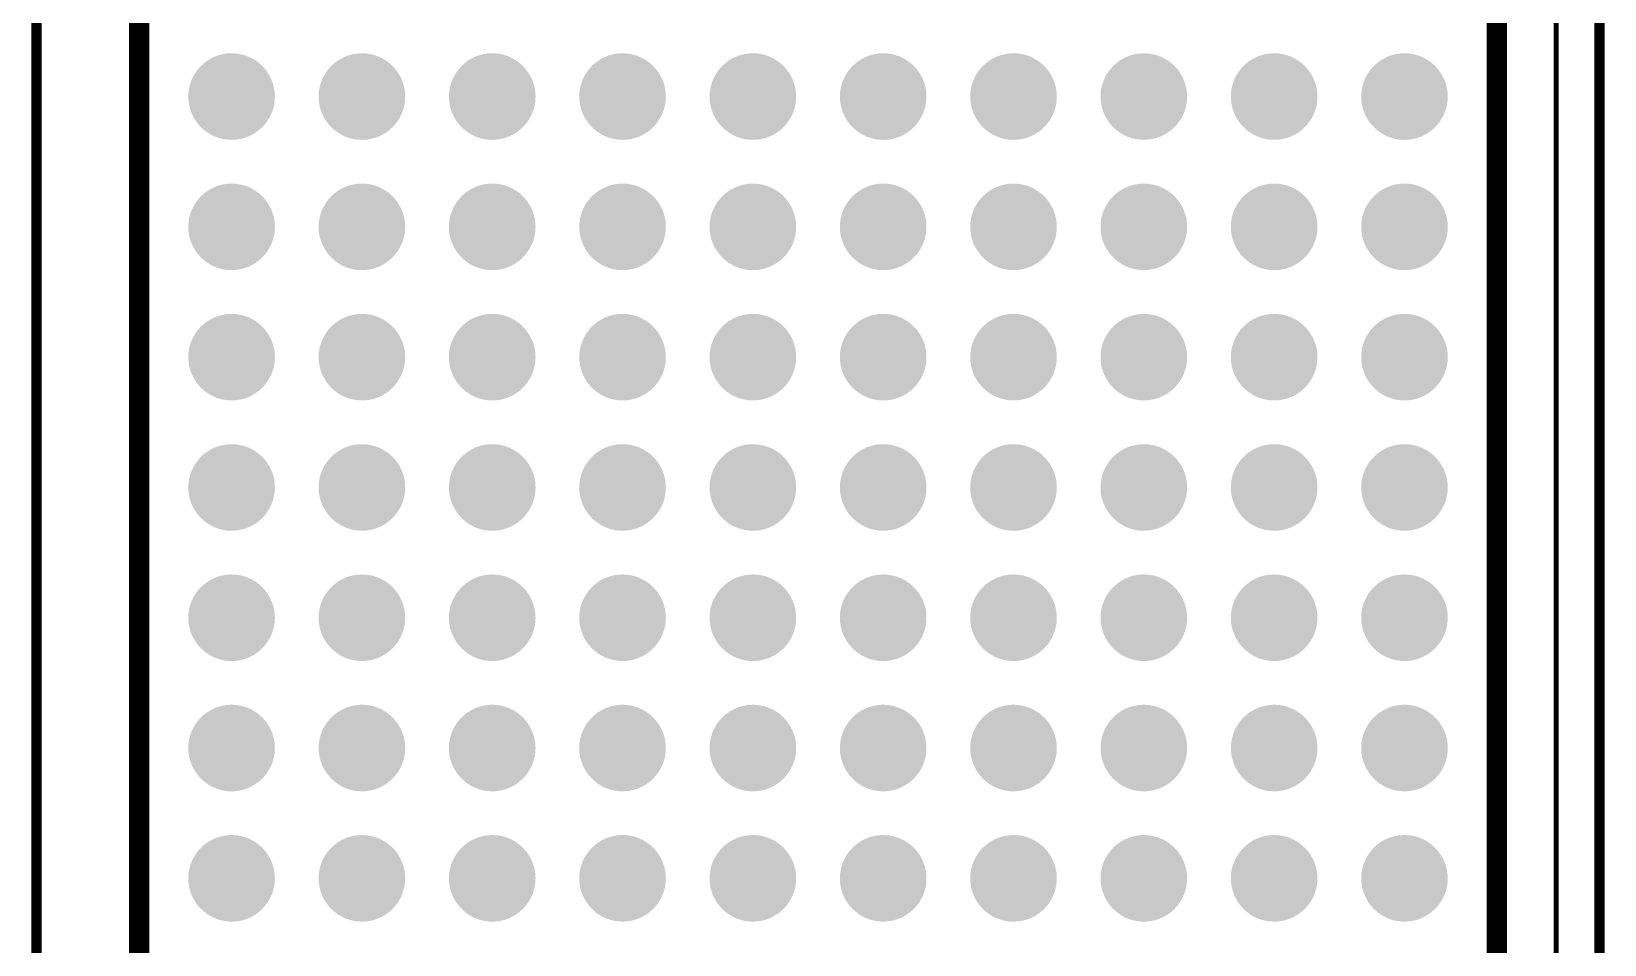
# Model space of a CAD drawing. Header units: inches. Extents: x -7 to 179, y 0 to 152.
# Drawn here: x 163.7 to 179.03, y 52.17 to 61.07 of the extents above; entities that cross this region are included whole.
import ezdxf

# ---------------------------------------------------------------- set-up
doc = ezdxf.new("R2010")
doc.units = ezdxf.units.IN
for name, color, linetype in [('Keep-Out Layer', 6, 'Continuous'), ('Mechanical 13', 56, 'Continuous'), ('Mechanical 15', 56, 'Continuous'), ('TOP', 1, 'Continuous'), ('Top Overlay', 2, 'Continuous'), ('Top Paste', 8, 'Continuous'), ('Top Solder', 216, 'Continuous')]:
    doc.layers.add(name, color=color, linetype=linetype)

msp = doc.modelspace()

# ---------------------------------------------------------------- hatches: boundary and pattern name
at = {"layer": 'TOP'}
h = msp.add_hatch(color=1, dxfattribs=at)
edge = h.paths.add_edge_path()
edge.add_arc((165.654, 60.432), 0.32, 0, 360)
h = msp.add_hatch(color=1, dxfattribs=at)
edge = h.paths.add_edge_path()
edge.add_arc((166.924, 60.432), 0.32, 0, 360)
h = msp.add_hatch(color=1, dxfattribs=at)
edge = h.paths.add_edge_path()
edge.add_arc((168.194, 60.432), 0.32, 0, 360)
h = msp.add_hatch(color=1, dxfattribs=at)
edge = h.paths.add_edge_path()
edge.add_arc((169.464, 60.432), 0.32, 0, 360)
h = msp.add_hatch(color=1, dxfattribs=at)
edge = h.paths.add_edge_path()
edge.add_arc((170.734, 60.432), 0.32, 0, 360)
h = msp.add_hatch(color=1, dxfattribs=at)
edge = h.paths.add_edge_path()
edge.add_arc((172.004, 60.432), 0.32, 0, 360)
h = msp.add_hatch(color=1, dxfattribs=at)
edge = h.paths.add_edge_path()
edge.add_arc((173.274, 60.432), 0.32, 0, 360)
h = msp.add_hatch(color=1, dxfattribs=at)
edge = h.paths.add_edge_path()
edge.add_arc((174.544, 60.432), 0.32, 0, 360)
h = msp.add_hatch(color=1, dxfattribs=at)
edge = h.paths.add_edge_path()
edge.add_arc((175.814, 60.432), 0.32, 0, 360)
h = msp.add_hatch(color=1, dxfattribs=at)
edge = h.paths.add_edge_path()
edge.add_arc((177.084, 60.432), 0.32, 0, 360)
h = msp.add_hatch(color=1, dxfattribs=at)
edge = h.paths.add_edge_path()
edge.add_arc((165.654, 59.162), 0.32, 0, 360)
h = msp.add_hatch(color=1, dxfattribs=at)
edge = h.paths.add_edge_path()
edge.add_arc((166.924, 59.162), 0.32, 0, 360)
h = msp.add_hatch(color=1, dxfattribs=at)
edge = h.paths.add_edge_path()
edge.add_arc((168.194, 59.162), 0.32, 0, 360)
h = msp.add_hatch(color=1, dxfattribs=at)
edge = h.paths.add_edge_path()
edge.add_arc((169.464, 59.162), 0.32, 0, 360)
h = msp.add_hatch(color=1, dxfattribs=at)
edge = h.paths.add_edge_path()
edge.add_arc((170.734, 59.162), 0.32, 0, 360)
h = msp.add_hatch(color=1, dxfattribs=at)
edge = h.paths.add_edge_path()
edge.add_arc((172.004, 59.162), 0.32, 0, 360)
h = msp.add_hatch(color=1, dxfattribs=at)
edge = h.paths.add_edge_path()
edge.add_arc((173.274, 59.162), 0.32, 0, 360)
h = msp.add_hatch(color=1, dxfattribs=at)
edge = h.paths.add_edge_path()
edge.add_arc((174.544, 59.162), 0.32, 0, 360)
h = msp.add_hatch(color=1, dxfattribs=at)
edge = h.paths.add_edge_path()
edge.add_arc((175.814, 59.162), 0.32, 0, 360)
h = msp.add_hatch(color=1, dxfattribs=at)
edge = h.paths.add_edge_path()
edge.add_arc((177.084, 59.162), 0.32, 0, 360)
h = msp.add_hatch(color=1, dxfattribs=at)
edge = h.paths.add_edge_path()
edge.add_arc((165.654, 57.892), 0.32, 0, 360)
h = msp.add_hatch(color=1, dxfattribs=at)
edge = h.paths.add_edge_path()
edge.add_arc((166.924, 57.892), 0.32, 0, 360)
h = msp.add_hatch(color=1, dxfattribs=at)
edge = h.paths.add_edge_path()
edge.add_arc((168.194, 57.892), 0.32, 0, 360)
h = msp.add_hatch(color=1, dxfattribs=at)
edge = h.paths.add_edge_path()
edge.add_arc((169.464, 57.892), 0.32, 0, 360)
h = msp.add_hatch(color=1, dxfattribs=at)
edge = h.paths.add_edge_path()
edge.add_arc((170.734, 57.892), 0.32, 0, 360)
h = msp.add_hatch(color=1, dxfattribs=at)
edge = h.paths.add_edge_path()
edge.add_arc((172.004, 57.892), 0.32, 0, 360)
h = msp.add_hatch(color=1, dxfattribs=at)
edge = h.paths.add_edge_path()
edge.add_arc((173.274, 57.892), 0.32, 0, 360)
h = msp.add_hatch(color=1, dxfattribs=at)
edge = h.paths.add_edge_path()
edge.add_arc((174.544, 57.892), 0.32, 0, 360)
h = msp.add_hatch(color=1, dxfattribs=at)
edge = h.paths.add_edge_path()
edge.add_arc((175.814, 57.892), 0.32, 0, 360)
h = msp.add_hatch(color=1, dxfattribs=at)
edge = h.paths.add_edge_path()
edge.add_arc((177.084, 57.892), 0.32, 0, 360)
h = msp.add_hatch(color=1, dxfattribs=at)
edge = h.paths.add_edge_path()
edge.add_arc((165.654, 56.622), 0.32, 0, 360)
h = msp.add_hatch(color=1, dxfattribs=at)
edge = h.paths.add_edge_path()
edge.add_arc((166.924, 56.622), 0.32, 0, 360)
h = msp.add_hatch(color=1, dxfattribs=at)
edge = h.paths.add_edge_path()
edge.add_arc((168.194, 56.622), 0.32, 0, 360)
h = msp.add_hatch(color=1, dxfattribs=at)
edge = h.paths.add_edge_path()
edge.add_arc((169.464, 56.622), 0.32, 0, 360)
h = msp.add_hatch(color=1, dxfattribs=at)
edge = h.paths.add_edge_path()
edge.add_arc((170.734, 56.622), 0.32, 0, 360)
h = msp.add_hatch(color=1, dxfattribs=at)
edge = h.paths.add_edge_path()
edge.add_arc((172.004, 56.622), 0.32, 0, 360)
h = msp.add_hatch(color=1, dxfattribs=at)
edge = h.paths.add_edge_path()
edge.add_arc((173.274, 56.622), 0.32, 0, 360)
h = msp.add_hatch(color=1, dxfattribs=at)
edge = h.paths.add_edge_path()
edge.add_arc((174.544, 56.622), 0.32, 0, 360)
h = msp.add_hatch(color=1, dxfattribs=at)
edge = h.paths.add_edge_path()
edge.add_arc((175.814, 56.622), 0.32, 0, 360)
h = msp.add_hatch(color=1, dxfattribs=at)
edge = h.paths.add_edge_path()
edge.add_arc((177.084, 56.622), 0.32, 0, 360)
h = msp.add_hatch(color=1, dxfattribs=at)
edge = h.paths.add_edge_path()
edge.add_arc((165.654, 55.352), 0.32, 0, 360)
h = msp.add_hatch(color=1, dxfattribs=at)
edge = h.paths.add_edge_path()
edge.add_arc((166.924, 55.352), 0.32, 0, 360)
h = msp.add_hatch(color=1, dxfattribs=at)
edge = h.paths.add_edge_path()
edge.add_arc((168.194, 55.352), 0.32, 0, 360)
h = msp.add_hatch(color=1, dxfattribs=at)
edge = h.paths.add_edge_path()
edge.add_arc((169.464, 55.352), 0.32, 0, 360)
h = msp.add_hatch(color=1, dxfattribs=at)
edge = h.paths.add_edge_path()
edge.add_arc((170.734, 55.352), 0.32, 0, 360)
h = msp.add_hatch(color=1, dxfattribs=at)
edge = h.paths.add_edge_path()
edge.add_arc((172.004, 55.352), 0.32, 0, 360)
h = msp.add_hatch(color=1, dxfattribs=at)
edge = h.paths.add_edge_path()
edge.add_arc((173.274, 55.352), 0.32, 0, 360)
h = msp.add_hatch(color=1, dxfattribs=at)
edge = h.paths.add_edge_path()
edge.add_arc((174.544, 55.352), 0.32, 0, 360)
h = msp.add_hatch(color=1, dxfattribs=at)
edge = h.paths.add_edge_path()
edge.add_arc((175.814, 55.352), 0.32, 0, 360)
h = msp.add_hatch(color=1, dxfattribs=at)
edge = h.paths.add_edge_path()
edge.add_arc((177.084, 55.352), 0.32, 0, 360)
h = msp.add_hatch(color=1, dxfattribs=at)
edge = h.paths.add_edge_path()
edge.add_arc((165.654, 54.082), 0.32, 0, 360)
h = msp.add_hatch(color=1, dxfattribs=at)
edge = h.paths.add_edge_path()
edge.add_arc((166.924, 54.082), 0.32, 0, 360)
h = msp.add_hatch(color=1, dxfattribs=at)
edge = h.paths.add_edge_path()
edge.add_arc((168.194, 54.082), 0.32, 0, 360)
h = msp.add_hatch(color=1, dxfattribs=at)
edge = h.paths.add_edge_path()
edge.add_arc((169.464, 54.082), 0.32, 0, 360)
h = msp.add_hatch(color=1, dxfattribs=at)
edge = h.paths.add_edge_path()
edge.add_arc((170.734, 54.082), 0.32, 0, 360)
h = msp.add_hatch(color=1, dxfattribs=at)
edge = h.paths.add_edge_path()
edge.add_arc((172.004, 54.082), 0.32, 0, 360)
h = msp.add_hatch(color=1, dxfattribs=at)
edge = h.paths.add_edge_path()
edge.add_arc((173.274, 54.082), 0.32, 0, 360)
h = msp.add_hatch(color=1, dxfattribs=at)
edge = h.paths.add_edge_path()
edge.add_arc((174.544, 54.082), 0.32, 0, 360)
h = msp.add_hatch(color=1, dxfattribs=at)
edge = h.paths.add_edge_path()
edge.add_arc((175.814, 54.082), 0.32, 0, 360)
h = msp.add_hatch(color=1, dxfattribs=at)
edge = h.paths.add_edge_path()
edge.add_arc((177.084, 54.082), 0.32, 0, 360)
h = msp.add_hatch(color=1, dxfattribs=at)
edge = h.paths.add_edge_path()
edge.add_arc((165.654, 52.812), 0.32, 0, 360)
h = msp.add_hatch(color=1, dxfattribs=at)
edge = h.paths.add_edge_path()
edge.add_arc((166.924, 52.812), 0.32, 0, 360)
h = msp.add_hatch(color=1, dxfattribs=at)
edge = h.paths.add_edge_path()
edge.add_arc((168.194, 52.812), 0.32, 0, 360)
h = msp.add_hatch(color=1, dxfattribs=at)
edge = h.paths.add_edge_path()
edge.add_arc((169.464, 52.812), 0.32, 0, 360)
h = msp.add_hatch(color=1, dxfattribs=at)
edge = h.paths.add_edge_path()
edge.add_arc((170.734, 52.812), 0.32, 0, 360)
h = msp.add_hatch(color=1, dxfattribs=at)
edge = h.paths.add_edge_path()
edge.add_arc((172.004, 52.812), 0.32, 0, 360)
h = msp.add_hatch(color=1, dxfattribs=at)
edge = h.paths.add_edge_path()
edge.add_arc((173.274, 52.812), 0.32, 0, 360)
h = msp.add_hatch(color=1, dxfattribs=at)
edge = h.paths.add_edge_path()
edge.add_arc((174.544, 52.812), 0.32, 0, 360)
h = msp.add_hatch(color=1, dxfattribs=at)
edge = h.paths.add_edge_path()
edge.add_arc((175.814, 52.812), 0.32, 0, 360)
h = msp.add_hatch(color=1, dxfattribs=at)
edge = h.paths.add_edge_path()
edge.add_arc((177.084, 52.812), 0.32, 0, 360)
at = {"layer": 'Top Paste'}
h = msp.add_hatch(color=8, dxfattribs=at)
edge = h.paths.add_edge_path()
edge.add_arc((165.654, 60.432), 0.32, 0, 360)
h = msp.add_hatch(color=8, dxfattribs=at)
edge = h.paths.add_edge_path()
edge.add_arc((166.924, 60.432), 0.32, 0, 360)
h = msp.add_hatch(color=8, dxfattribs=at)
edge = h.paths.add_edge_path()
edge.add_arc((168.194, 60.432), 0.32, 0, 360)
h = msp.add_hatch(color=8, dxfattribs=at)
edge = h.paths.add_edge_path()
edge.add_arc((169.464, 60.432), 0.32, 0, 360)
h = msp.add_hatch(color=8, dxfattribs=at)
edge = h.paths.add_edge_path()
edge.add_arc((170.734, 60.432), 0.32, 0, 360)
h = msp.add_hatch(color=8, dxfattribs=at)
edge = h.paths.add_edge_path()
edge.add_arc((172.004, 60.432), 0.32, 0, 360)
h = msp.add_hatch(color=8, dxfattribs=at)
edge = h.paths.add_edge_path()
edge.add_arc((173.274, 60.432), 0.32, 0, 360)
h = msp.add_hatch(color=8, dxfattribs=at)
edge = h.paths.add_edge_path()
edge.add_arc((174.544, 60.432), 0.32, 0, 360)
h = msp.add_hatch(color=8, dxfattribs=at)
edge = h.paths.add_edge_path()
edge.add_arc((175.814, 60.432), 0.32, 0, 360)
h = msp.add_hatch(color=8, dxfattribs=at)
edge = h.paths.add_edge_path()
edge.add_arc((177.084, 60.432), 0.32, 0, 360)
h = msp.add_hatch(color=8, dxfattribs=at)
edge = h.paths.add_edge_path()
edge.add_arc((165.654, 59.162), 0.32, 0, 360)
h = msp.add_hatch(color=8, dxfattribs=at)
edge = h.paths.add_edge_path()
edge.add_arc((166.924, 59.162), 0.32, 0, 360)
h = msp.add_hatch(color=8, dxfattribs=at)
edge = h.paths.add_edge_path()
edge.add_arc((168.194, 59.162), 0.32, 0, 360)
h = msp.add_hatch(color=8, dxfattribs=at)
edge = h.paths.add_edge_path()
edge.add_arc((169.464, 59.162), 0.32, 0, 360)
h = msp.add_hatch(color=8, dxfattribs=at)
edge = h.paths.add_edge_path()
edge.add_arc((170.734, 59.162), 0.32, 0, 360)
h = msp.add_hatch(color=8, dxfattribs=at)
edge = h.paths.add_edge_path()
edge.add_arc((172.004, 59.162), 0.32, 0, 360)
h = msp.add_hatch(color=8, dxfattribs=at)
edge = h.paths.add_edge_path()
edge.add_arc((173.274, 59.162), 0.32, 0, 360)
h = msp.add_hatch(color=8, dxfattribs=at)
edge = h.paths.add_edge_path()
edge.add_arc((174.544, 59.162), 0.32, 0, 360)
h = msp.add_hatch(color=8, dxfattribs=at)
edge = h.paths.add_edge_path()
edge.add_arc((175.814, 59.162), 0.32, 0, 360)
h = msp.add_hatch(color=8, dxfattribs=at)
edge = h.paths.add_edge_path()
edge.add_arc((177.084, 59.162), 0.32, 0, 360)
h = msp.add_hatch(color=8, dxfattribs=at)
edge = h.paths.add_edge_path()
edge.add_arc((165.654, 57.892), 0.32, 0, 360)
h = msp.add_hatch(color=8, dxfattribs=at)
edge = h.paths.add_edge_path()
edge.add_arc((166.924, 57.892), 0.32, 0, 360)
h = msp.add_hatch(color=8, dxfattribs=at)
edge = h.paths.add_edge_path()
edge.add_arc((168.194, 57.892), 0.32, 0, 360)
h = msp.add_hatch(color=8, dxfattribs=at)
edge = h.paths.add_edge_path()
edge.add_arc((169.464, 57.892), 0.32, 0, 360)
h = msp.add_hatch(color=8, dxfattribs=at)
edge = h.paths.add_edge_path()
edge.add_arc((170.734, 57.892), 0.32, 0, 360)
h = msp.add_hatch(color=8, dxfattribs=at)
edge = h.paths.add_edge_path()
edge.add_arc((172.004, 57.892), 0.32, 0, 360)
h = msp.add_hatch(color=8, dxfattribs=at)
edge = h.paths.add_edge_path()
edge.add_arc((173.274, 57.892), 0.32, 0, 360)
h = msp.add_hatch(color=8, dxfattribs=at)
edge = h.paths.add_edge_path()
edge.add_arc((174.544, 57.892), 0.32, 0, 360)
h = msp.add_hatch(color=8, dxfattribs=at)
edge = h.paths.add_edge_path()
edge.add_arc((175.814, 57.892), 0.32, 0, 360)
h = msp.add_hatch(color=8, dxfattribs=at)
edge = h.paths.add_edge_path()
edge.add_arc((177.084, 57.892), 0.32, 0, 360)
h = msp.add_hatch(color=8, dxfattribs=at)
edge = h.paths.add_edge_path()
edge.add_arc((165.654, 56.622), 0.32, 0, 360)
h = msp.add_hatch(color=8, dxfattribs=at)
edge = h.paths.add_edge_path()
edge.add_arc((166.924, 56.622), 0.32, 0, 360)
h = msp.add_hatch(color=8, dxfattribs=at)
edge = h.paths.add_edge_path()
edge.add_arc((168.194, 56.622), 0.32, 0, 360)
h = msp.add_hatch(color=8, dxfattribs=at)
edge = h.paths.add_edge_path()
edge.add_arc((169.464, 56.622), 0.32, 0, 360)
h = msp.add_hatch(color=8, dxfattribs=at)
edge = h.paths.add_edge_path()
edge.add_arc((170.734, 56.622), 0.32, 0, 360)
h = msp.add_hatch(color=8, dxfattribs=at)
edge = h.paths.add_edge_path()
edge.add_arc((172.004, 56.622), 0.32, 0, 360)
h = msp.add_hatch(color=8, dxfattribs=at)
edge = h.paths.add_edge_path()
edge.add_arc((173.274, 56.622), 0.32, 0, 360)
h = msp.add_hatch(color=8, dxfattribs=at)
edge = h.paths.add_edge_path()
edge.add_arc((174.544, 56.622), 0.32, 0, 360)
h = msp.add_hatch(color=8, dxfattribs=at)
edge = h.paths.add_edge_path()
edge.add_arc((175.814, 56.622), 0.32, 0, 360)
h = msp.add_hatch(color=8, dxfattribs=at)
edge = h.paths.add_edge_path()
edge.add_arc((177.084, 56.622), 0.32, 0, 360)
h = msp.add_hatch(color=8, dxfattribs=at)
edge = h.paths.add_edge_path()
edge.add_arc((165.654, 55.352), 0.32, 0, 360)
h = msp.add_hatch(color=8, dxfattribs=at)
edge = h.paths.add_edge_path()
edge.add_arc((166.924, 55.352), 0.32, 0, 360)
h = msp.add_hatch(color=8, dxfattribs=at)
edge = h.paths.add_edge_path()
edge.add_arc((168.194, 55.352), 0.32, 0, 360)
h = msp.add_hatch(color=8, dxfattribs=at)
edge = h.paths.add_edge_path()
edge.add_arc((169.464, 55.352), 0.32, 0, 360)
h = msp.add_hatch(color=8, dxfattribs=at)
edge = h.paths.add_edge_path()
edge.add_arc((170.734, 55.352), 0.32, 0, 360)
h = msp.add_hatch(color=8, dxfattribs=at)
edge = h.paths.add_edge_path()
edge.add_arc((172.004, 55.352), 0.32, 0, 360)
h = msp.add_hatch(color=8, dxfattribs=at)
edge = h.paths.add_edge_path()
edge.add_arc((173.274, 55.352), 0.32, 0, 360)
h = msp.add_hatch(color=8, dxfattribs=at)
edge = h.paths.add_edge_path()
edge.add_arc((174.544, 55.352), 0.32, 0, 360)
h = msp.add_hatch(color=8, dxfattribs=at)
edge = h.paths.add_edge_path()
edge.add_arc((175.814, 55.352), 0.32, 0, 360)
h = msp.add_hatch(color=8, dxfattribs=at)
edge = h.paths.add_edge_path()
edge.add_arc((177.084, 55.352), 0.32, 0, 360)
h = msp.add_hatch(color=8, dxfattribs=at)
edge = h.paths.add_edge_path()
edge.add_arc((165.654, 54.082), 0.32, 0, 360)
h = msp.add_hatch(color=8, dxfattribs=at)
edge = h.paths.add_edge_path()
edge.add_arc((166.924, 54.082), 0.32, 0, 360)
h = msp.add_hatch(color=8, dxfattribs=at)
edge = h.paths.add_edge_path()
edge.add_arc((168.194, 54.082), 0.32, 0, 360)
h = msp.add_hatch(color=8, dxfattribs=at)
edge = h.paths.add_edge_path()
edge.add_arc((169.464, 54.082), 0.32, 0, 360)
h = msp.add_hatch(color=8, dxfattribs=at)
edge = h.paths.add_edge_path()
edge.add_arc((170.734, 54.082), 0.32, 0, 360)
h = msp.add_hatch(color=8, dxfattribs=at)
edge = h.paths.add_edge_path()
edge.add_arc((172.004, 54.082), 0.32, 0, 360)
h = msp.add_hatch(color=8, dxfattribs=at)
edge = h.paths.add_edge_path()
edge.add_arc((173.274, 54.082), 0.32, 0, 360)
h = msp.add_hatch(color=8, dxfattribs=at)
edge = h.paths.add_edge_path()
edge.add_arc((174.544, 54.082), 0.32, 0, 360)
h = msp.add_hatch(color=8, dxfattribs=at)
edge = h.paths.add_edge_path()
edge.add_arc((175.814, 54.082), 0.32, 0, 360)
h = msp.add_hatch(color=8, dxfattribs=at)
edge = h.paths.add_edge_path()
edge.add_arc((177.084, 54.082), 0.32, 0, 360)
h = msp.add_hatch(color=8, dxfattribs=at)
edge = h.paths.add_edge_path()
edge.add_arc((165.654, 52.812), 0.32, 0, 360)
h = msp.add_hatch(color=8, dxfattribs=at)
edge = h.paths.add_edge_path()
edge.add_arc((166.924, 52.812), 0.32, 0, 360)
h = msp.add_hatch(color=8, dxfattribs=at)
edge = h.paths.add_edge_path()
edge.add_arc((168.194, 52.812), 0.32, 0, 360)
h = msp.add_hatch(color=8, dxfattribs=at)
edge = h.paths.add_edge_path()
edge.add_arc((169.464, 52.812), 0.32, 0, 360)
h = msp.add_hatch(color=8, dxfattribs=at)
edge = h.paths.add_edge_path()
edge.add_arc((170.734, 52.812), 0.32, 0, 360)
h = msp.add_hatch(color=8, dxfattribs=at)
edge = h.paths.add_edge_path()
edge.add_arc((172.004, 52.812), 0.32, 0, 360)
h = msp.add_hatch(color=8, dxfattribs=at)
edge = h.paths.add_edge_path()
edge.add_arc((173.274, 52.812), 0.32, 0, 360)
h = msp.add_hatch(color=8, dxfattribs=at)
edge = h.paths.add_edge_path()
edge.add_arc((174.544, 52.812), 0.32, 0, 360)
h = msp.add_hatch(color=8, dxfattribs=at)
edge = h.paths.add_edge_path()
edge.add_arc((175.814, 52.812), 0.32, 0, 360)
h = msp.add_hatch(color=8, dxfattribs=at)
edge = h.paths.add_edge_path()
edge.add_arc((177.084, 52.812), 0.32, 0, 360)
at = {"layer": 'Top Solder'}
h = msp.add_hatch(color=216, dxfattribs=at)
edge = h.paths.add_edge_path()
edge.add_arc((165.654, 60.432), 0.422, 0, 360)
h = msp.add_hatch(color=216, dxfattribs=at)
edge = h.paths.add_edge_path()
edge.add_arc((166.924, 60.432), 0.422, 0, 360)
h = msp.add_hatch(color=216, dxfattribs=at)
edge = h.paths.add_edge_path()
edge.add_arc((168.194, 60.432), 0.422, 0, 360)
h = msp.add_hatch(color=216, dxfattribs=at)
edge = h.paths.add_edge_path()
edge.add_arc((169.464, 60.432), 0.422, 0, 360)
h = msp.add_hatch(color=216, dxfattribs=at)
edge = h.paths.add_edge_path()
edge.add_arc((170.734, 60.432), 0.422, 0, 360)
h = msp.add_hatch(color=216, dxfattribs=at)
edge = h.paths.add_edge_path()
edge.add_arc((172.004, 60.432), 0.422, 0, 360)
h = msp.add_hatch(color=216, dxfattribs=at)
edge = h.paths.add_edge_path()
edge.add_arc((173.274, 60.432), 0.422, 0, 360)
h = msp.add_hatch(color=216, dxfattribs=at)
edge = h.paths.add_edge_path()
edge.add_arc((174.544, 60.432), 0.422, 0, 360)
h = msp.add_hatch(color=216, dxfattribs=at)
edge = h.paths.add_edge_path()
edge.add_arc((175.814, 60.432), 0.422, 0, 360)
h = msp.add_hatch(color=216, dxfattribs=at)
edge = h.paths.add_edge_path()
edge.add_arc((177.084, 60.432), 0.422, 0, 360)
h = msp.add_hatch(color=216, dxfattribs=at)
edge = h.paths.add_edge_path()
edge.add_arc((165.654, 59.162), 0.422, 0, 360)
h = msp.add_hatch(color=216, dxfattribs=at)
edge = h.paths.add_edge_path()
edge.add_arc((166.924, 59.162), 0.422, 0, 360)
h = msp.add_hatch(color=216, dxfattribs=at)
edge = h.paths.add_edge_path()
edge.add_arc((168.194, 59.162), 0.422, 0, 360)
h = msp.add_hatch(color=216, dxfattribs=at)
edge = h.paths.add_edge_path()
edge.add_arc((169.464, 59.162), 0.422, 0, 360)
h = msp.add_hatch(color=216, dxfattribs=at)
edge = h.paths.add_edge_path()
edge.add_arc((170.734, 59.162), 0.422, 0, 360)
h = msp.add_hatch(color=216, dxfattribs=at)
edge = h.paths.add_edge_path()
edge.add_arc((172.004, 59.162), 0.422, 0, 360)
h = msp.add_hatch(color=216, dxfattribs=at)
edge = h.paths.add_edge_path()
edge.add_arc((173.274, 59.162), 0.422, 0, 360)
h = msp.add_hatch(color=216, dxfattribs=at)
edge = h.paths.add_edge_path()
edge.add_arc((174.544, 59.162), 0.422, 0, 360)
h = msp.add_hatch(color=216, dxfattribs=at)
edge = h.paths.add_edge_path()
edge.add_arc((175.814, 59.162), 0.422, 0, 360)
h = msp.add_hatch(color=216, dxfattribs=at)
edge = h.paths.add_edge_path()
edge.add_arc((177.084, 59.162), 0.422, 0, 360)
h = msp.add_hatch(color=216, dxfattribs=at)
edge = h.paths.add_edge_path()
edge.add_arc((165.654, 57.892), 0.422, 0, 360)
h = msp.add_hatch(color=216, dxfattribs=at)
edge = h.paths.add_edge_path()
edge.add_arc((166.924, 57.892), 0.422, 0, 360)
h = msp.add_hatch(color=216, dxfattribs=at)
edge = h.paths.add_edge_path()
edge.add_arc((168.194, 57.892), 0.422, 0, 360)
h = msp.add_hatch(color=216, dxfattribs=at)
edge = h.paths.add_edge_path()
edge.add_arc((169.464, 57.892), 0.422, 0, 360)
h = msp.add_hatch(color=216, dxfattribs=at)
edge = h.paths.add_edge_path()
edge.add_arc((170.734, 57.892), 0.422, 0, 360)
h = msp.add_hatch(color=216, dxfattribs=at)
edge = h.paths.add_edge_path()
edge.add_arc((172.004, 57.892), 0.422, 0, 360)
h = msp.add_hatch(color=216, dxfattribs=at)
edge = h.paths.add_edge_path()
edge.add_arc((173.274, 57.892), 0.422, 0, 360)
h = msp.add_hatch(color=216, dxfattribs=at)
edge = h.paths.add_edge_path()
edge.add_arc((174.544, 57.892), 0.422, 0, 360)
h = msp.add_hatch(color=216, dxfattribs=at)
edge = h.paths.add_edge_path()
edge.add_arc((175.814, 57.892), 0.422, 0, 360)
h = msp.add_hatch(color=216, dxfattribs=at)
edge = h.paths.add_edge_path()
edge.add_arc((177.084, 57.892), 0.422, 0, 360)
h = msp.add_hatch(color=216, dxfattribs=at)
edge = h.paths.add_edge_path()
edge.add_arc((165.654, 56.622), 0.422, 0, 360)
h = msp.add_hatch(color=216, dxfattribs=at)
edge = h.paths.add_edge_path()
edge.add_arc((166.924, 56.622), 0.422, 0, 360)
h = msp.add_hatch(color=216, dxfattribs=at)
edge = h.paths.add_edge_path()
edge.add_arc((168.194, 56.622), 0.422, 0, 360)
h = msp.add_hatch(color=216, dxfattribs=at)
edge = h.paths.add_edge_path()
edge.add_arc((169.464, 56.622), 0.422, 0, 360)
h = msp.add_hatch(color=216, dxfattribs=at)
edge = h.paths.add_edge_path()
edge.add_arc((170.734, 56.622), 0.422, 0, 360)
h = msp.add_hatch(color=216, dxfattribs=at)
edge = h.paths.add_edge_path()
edge.add_arc((172.004, 56.622), 0.422, 0, 360)
h = msp.add_hatch(color=216, dxfattribs=at)
edge = h.paths.add_edge_path()
edge.add_arc((173.274, 56.622), 0.422, 0, 360)
h = msp.add_hatch(color=216, dxfattribs=at)
edge = h.paths.add_edge_path()
edge.add_arc((174.544, 56.622), 0.422, 0, 360)
h = msp.add_hatch(color=216, dxfattribs=at)
edge = h.paths.add_edge_path()
edge.add_arc((175.814, 56.622), 0.422, 0, 360)
h = msp.add_hatch(color=216, dxfattribs=at)
edge = h.paths.add_edge_path()
edge.add_arc((177.084, 56.622), 0.422, 0, 360)
h = msp.add_hatch(color=216, dxfattribs=at)
edge = h.paths.add_edge_path()
edge.add_arc((165.654, 55.352), 0.422, 0, 360)
h = msp.add_hatch(color=216, dxfattribs=at)
edge = h.paths.add_edge_path()
edge.add_arc((166.924, 55.352), 0.422, 0, 360)
h = msp.add_hatch(color=216, dxfattribs=at)
edge = h.paths.add_edge_path()
edge.add_arc((168.194, 55.352), 0.422, 0, 360)
h = msp.add_hatch(color=216, dxfattribs=at)
edge = h.paths.add_edge_path()
edge.add_arc((169.464, 55.352), 0.422, 0, 360)
h = msp.add_hatch(color=216, dxfattribs=at)
edge = h.paths.add_edge_path()
edge.add_arc((170.734, 55.352), 0.422, 0, 360)
h = msp.add_hatch(color=216, dxfattribs=at)
edge = h.paths.add_edge_path()
edge.add_arc((172.004, 55.352), 0.422, 0, 360)
h = msp.add_hatch(color=216, dxfattribs=at)
edge = h.paths.add_edge_path()
edge.add_arc((173.274, 55.352), 0.422, 0, 360)
h = msp.add_hatch(color=216, dxfattribs=at)
edge = h.paths.add_edge_path()
edge.add_arc((174.544, 55.352), 0.422, 0, 360)
h = msp.add_hatch(color=216, dxfattribs=at)
edge = h.paths.add_edge_path()
edge.add_arc((175.814, 55.352), 0.422, 0, 360)
h = msp.add_hatch(color=216, dxfattribs=at)
edge = h.paths.add_edge_path()
edge.add_arc((177.084, 55.352), 0.422, 0, 360)
h = msp.add_hatch(color=216, dxfattribs=at)
edge = h.paths.add_edge_path()
edge.add_arc((165.654, 54.082), 0.422, 0, 360)
h = msp.add_hatch(color=216, dxfattribs=at)
edge = h.paths.add_edge_path()
edge.add_arc((166.924, 54.082), 0.422, 0, 360)
h = msp.add_hatch(color=216, dxfattribs=at)
edge = h.paths.add_edge_path()
edge.add_arc((168.194, 54.082), 0.422, 0, 360)
h = msp.add_hatch(color=216, dxfattribs=at)
edge = h.paths.add_edge_path()
edge.add_arc((169.464, 54.082), 0.422, 0, 360)
h = msp.add_hatch(color=216, dxfattribs=at)
edge = h.paths.add_edge_path()
edge.add_arc((170.734, 54.082), 0.422, 0, 360)
h = msp.add_hatch(color=216, dxfattribs=at)
edge = h.paths.add_edge_path()
edge.add_arc((172.004, 54.082), 0.422, 0, 360)
h = msp.add_hatch(color=216, dxfattribs=at)
edge = h.paths.add_edge_path()
edge.add_arc((173.274, 54.082), 0.422, 0, 360)
h = msp.add_hatch(color=216, dxfattribs=at)
edge = h.paths.add_edge_path()
edge.add_arc((174.544, 54.082), 0.422, 0, 360)
h = msp.add_hatch(color=216, dxfattribs=at)
edge = h.paths.add_edge_path()
edge.add_arc((175.814, 54.082), 0.422, 0, 360)
h = msp.add_hatch(color=216, dxfattribs=at)
edge = h.paths.add_edge_path()
edge.add_arc((177.084, 54.082), 0.422, 0, 360)
h = msp.add_hatch(color=216, dxfattribs=at)
edge = h.paths.add_edge_path()
edge.add_arc((165.654, 52.812), 0.422, 0, 360)
h = msp.add_hatch(color=216, dxfattribs=at)
edge = h.paths.add_edge_path()
edge.add_arc((166.924, 52.812), 0.422, 0, 360)
h = msp.add_hatch(color=216, dxfattribs=at)
edge = h.paths.add_edge_path()
edge.add_arc((168.194, 52.812), 0.422, 0, 360)
h = msp.add_hatch(color=216, dxfattribs=at)
edge = h.paths.add_edge_path()
edge.add_arc((169.464, 52.812), 0.422, 0, 360)
h = msp.add_hatch(color=216, dxfattribs=at)
edge = h.paths.add_edge_path()
edge.add_arc((170.734, 52.812), 0.422, 0, 360)
h = msp.add_hatch(color=216, dxfattribs=at)
edge = h.paths.add_edge_path()
edge.add_arc((172.004, 52.812), 0.422, 0, 360)
h = msp.add_hatch(color=216, dxfattribs=at)
edge = h.paths.add_edge_path()
edge.add_arc((173.274, 52.812), 0.422, 0, 360)
h = msp.add_hatch(color=216, dxfattribs=at)
edge = h.paths.add_edge_path()
edge.add_arc((174.544, 52.812), 0.422, 0, 360)
h = msp.add_hatch(color=216, dxfattribs=at)
edge = h.paths.add_edge_path()
edge.add_arc((175.814, 52.812), 0.422, 0, 360)
h = msp.add_hatch(color=216, dxfattribs=at)
edge = h.paths.add_edge_path()
edge.add_arc((177.084, 52.812), 0.422, 0, 360)

# ---------------------------------------------------------------- linework, layer by layer
at = {"layer": 'Keep-Out Layer'}
msp.add_lwpolyline([(178.562, 5.08, 0.0508, 0.0508, 0), (178.562, 146.812, 0.0508, 0.0508, 0)], format="xyseb", dxfattribs=at)
at = {"layer": 'Mechanical 13'}
for points in [[(164.754, 18.787, 0.2, 0.2, 0), (164.754, 75.407, 0.2, 0.2, 0)], [(177.984, 18.787, 0.2, 0.2, 0), (177.984, 75.407, 0.2, 0.2, 0)]]:
    msp.add_lwpolyline(points, format="xyseb", dxfattribs=at)
at = {"layer": 'Mechanical 15'}
for points in [[(163.754, 17.197, 0.1, 0.1, 0), (163.754, 76.407, 0.1, 0.1, 0)], [(178.984, 17.197, 0.1, 0.1, 0), (178.984, 76.407, 0.1, 0.1, 0)]]:
    msp.add_lwpolyline(points, format="xyseb", dxfattribs=at)
at = {"layer": 'Top Overlay'}
for points in [[(164.754, 18.787, 0.1, 0.1, 0), (164.754, 75.407, 0.1, 0.1, 0)], [(177.984, 18.787, 0.1, 0.1, 0), (177.984, 75.407, 0.1, 0.1, 0)]]:
    msp.add_lwpolyline(points, format="xyseb", dxfattribs=at)

doc.saveas('drawing.dxf')
